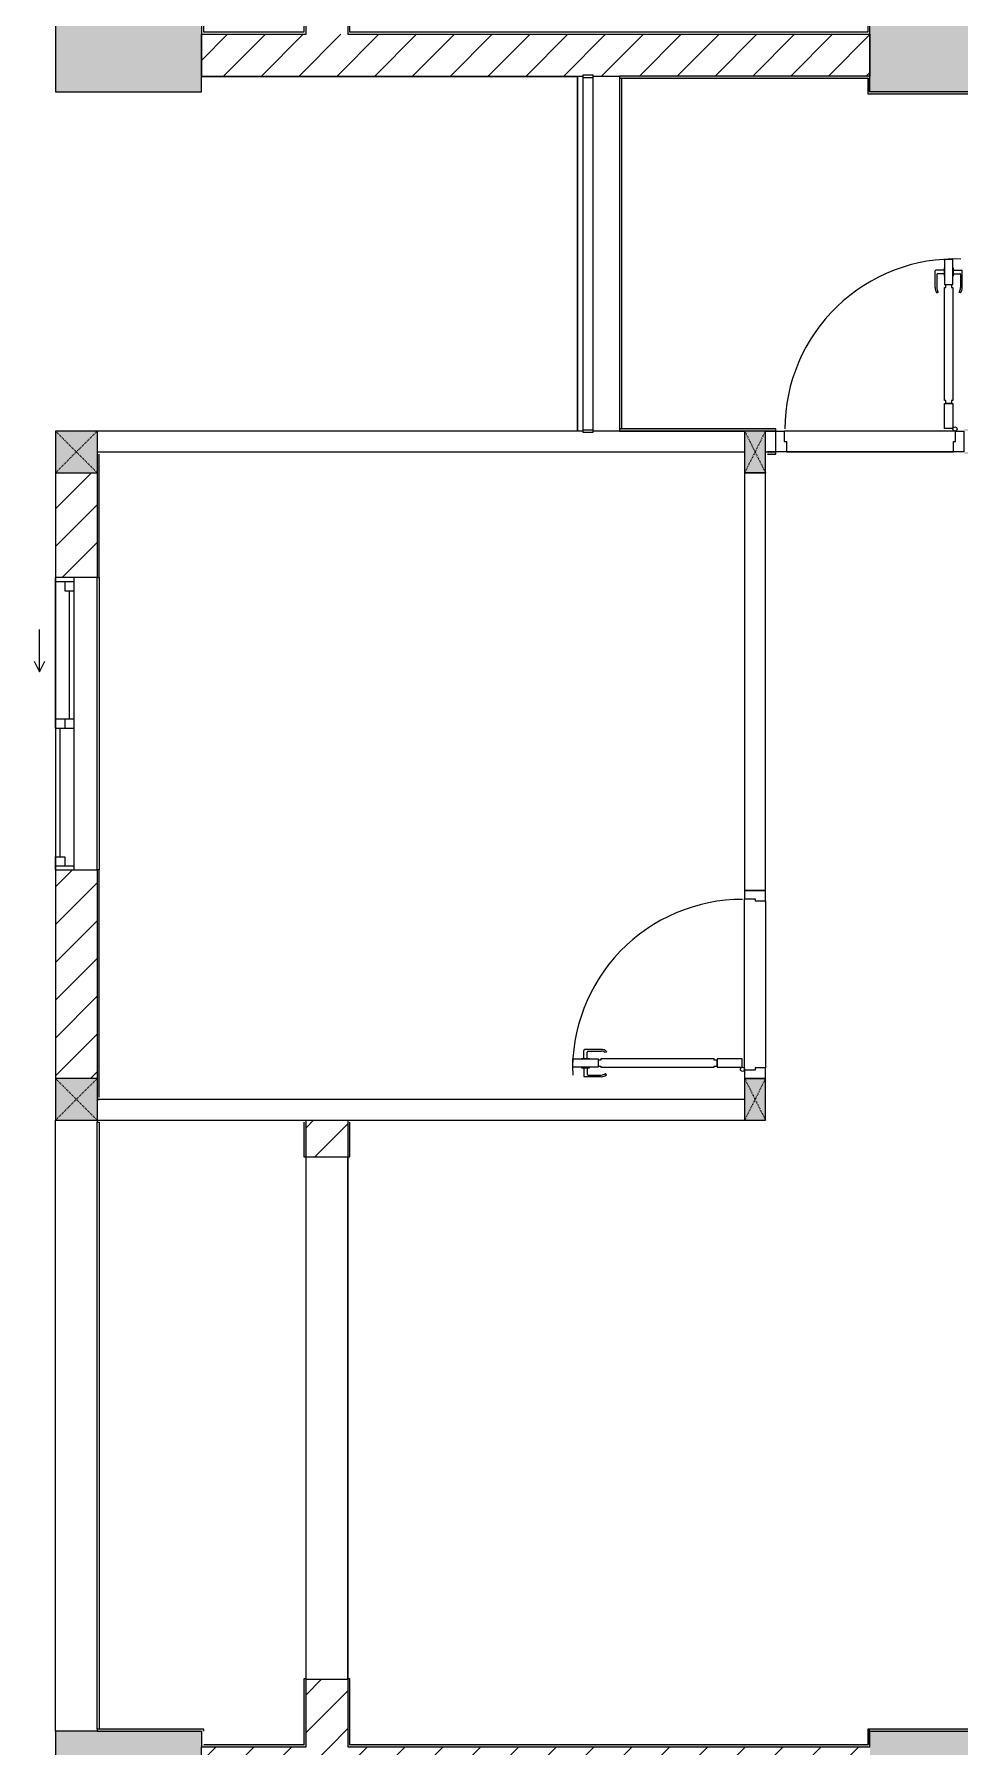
# Model space of a CAD drawing. Header units: millimetres. Extents: x 50254 to 245170, y 481 to 78637.
# Drawn here: x 151367 to 155798, y 45437 to 53637 of the extents above; entities that cross this region are included whole.
import ezdxf

# ---------------------------------------------------------------- set-up
doc = ezdxf.new("R2010")
doc.units = ezdxf.units.MM
doc.linetypes.add('IMPORT-Dash _2_', pattern=[6, 3, -3])
for name, color, linetype, lineweight in [('A-DETL-GENF-7', 53, 'Continuous', 9), ('A-DOOR-5', 53, 'Continuous', 9), ('A-FLOR-1-1', 53, 'Continuous', 9), ('A-FLOR-4', 53, 'Continuous', 9), ('A-FLOR-HRAL-5', 53, 'Continuous', 9), ('A-GLAZ-5', 53, 'Continuous', 9), ('A-WALL-1-1', 53, 'Continuous', 9), ('A-WALL-7', 53, 'Continuous', 9), ('A-WALL-PATT-3', 53, 'Continuous', 9), ('A-WALL-PATT-4', 130, 'Continuous', 9), ('A_1404_dwg-1', 53, 'Continuous', 9), ('I-WALL-1-1', 53, 'Continuous', 9), ('I-WALL-2', 53, 'Continuous', 9), ('S-COLS-1', 130, 'Continuous', 9), ('S-COLS-10', 130, 'IMPORT-Dash _2_', 9), ('S-COLS-2-1', 53, 'Continuous', 9), ('S-COLS-4-1', 53, 'Continuous', 9), ('S-COLS-9', 53, 'Continuous', 9), ('S-COLS-HDLN-2', 53, 'IMPORT-Dash _2_', 9)]:
    doc.layers.add(name, color=color, linetype=linetype, lineweight=lineweight)
pattern_1 = [(45, (0, 0), (-90.50967, 90.50967), [])]

# ---------------------------------------------------------------- blocks, each defined once
blk = doc.blocks.new('A_1404_dwg_NCV_TKTC_KET CAU_rvt-1-TKTC_MB HOÀN THIỆN SÀN TẦNG 3-4-4819833-KeyPlan-CH1')
at = {"layer": 'S-COLS-1'}
for points in [[(34352.6, 53361.9), (34352.6, 53711.9), (33652.6, 53711.9), (33652.6, 53361.9), (33852.6, 53361.9)], [(38042.6, 53361.9), (38852.6, 53361.9), (38852.6, 53711.9), (37552.6, 53711.9), (37552.6, 53361.9)], [(33652.6, 45161.9), (34352.6, 45161.9), (34352.6, 45511.9), (33652.6, 45511.9), (33652.6, 45236.9)], [(38042.6, 45161.9), (38852.6, 45161.9), (38852.6, 45511.9), (37552.6, 45511.9), (37552.6, 45161.9)]]:
    blk.add_hatch(color=256, dxfattribs=at).paths.add_polyline_path(points)
at = {"layer": 'A-FLOR-1-1'}
for p, q in [((34353.5, 53435.3), (36152.6, 53435.3)), ((36152.5, 53435.3), (36152.5, 51736.9))]:
    blk.add_line(p, q, dxfattribs=at)
at = {"layer": 'S-COLS-2-1'}
blk.add_line((37552.6, 53636.9), (37552.6, 53436.9), dxfattribs=at)
at = {"layer": 'S-COLS-2-1', "flags": 128}
for points in [[(33852.6, 53711.9), (33652.6, 53711.9), (33652.6, 53361.9), (34352.6, 53361.9), (34352.6, 53636.9)], [(33852.6, 45511.9), (33652.6, 45511.9), (33652.6, 45161.9), (34352.6, 45161.9), (34352.6, 45436.9)]]:
    blk.add_lwpolyline(points, dxfattribs=at)
blk = doc.blocks.new('A_1404_dwg_DOOR_CW_01 CANH MO-PANEL KINH - DIW_01-900x2200-CỬA GỖ VÂN LAMINATE-553393-TKTC_MB HOÀN THIỆN SÀN TẦNG 3-4-4819840-KeyPlan-CH1')
at = {"layer": 'A-DETL-GENF-7'}
for p, q in [((46582.1, 38482.4), (46582.1, 38521.4)), ((46665.6, 38525.4), (46586.1, 38525.4)), ((46599.1, 38482.4), (46599.1, 38513.4)), ((46603.1, 38517.4), (46665.6, 38517.4)), ((46691.4, 38517.2), (46686.8, 38510.7)), ((46582.1, 38438.4), (46582.1, 38399.4)), ((46665.6, 38395.4), (46586.1, 38395.4)), ((46599.1, 38438.4), (46599.1, 38407.4)), ((46603.1, 38403.4), (46665.6, 38403.4)), ((46691.4, 38403.5), (46686.8, 38410.1))]:
    blk.add_line(p, q, dxfattribs=at)
at = {"layer": 'A-DETL-GENF-7', "flags": 128}
for points in [[(46530.6, 38440.4), (46530.6, 38480.4), (46650.6, 38480.4), (46650.6, 38440.4)], [(46610.3, 38482.4), (46610.3, 38480.4), (46570.8, 38480.4), (46570.8, 38482.4)], [(47206.6, 38474.4), (47206.6, 38480.4), (46664.6, 38480.4), (46664.6, 38474.4), (46650.6, 38474.4), (46650.6, 38446.4), (46664.6, 38446.4), (46664.6, 38440.4), (47206.6, 38440.4), (47206.6, 38446.4), (47220.6, 38446.4), (47220.6, 38474.4)], [(47220.6, 38480.4), (47220.6, 38440.4), (47340.6, 38440.4), (47340.6, 38480.4)], [(46610.3, 38438.4), (46610.3, 38440.4), (46570.8, 38440.4), (46570.8, 38438.4)]]:
    blk.add_lwpolyline(points, close=True, dxfattribs=at)
at = {"layer": 'A-DETL-GENF-7'}
blk.add_circle((47342.6, 38430.4), 10, dxfattribs=at)
for centre, radius, start, end in [((47342.6, 38430.4), 814, 90, 182), ((46586.1, 38521.4), 4, 90, 180), ((46603.1, 38513.4), 4, 90, 180), ((46665.6, 38480.4), 45, 55, 90), ((46665.6, 38480.4), 37, 55, 90), ((46586.1, 38399.4), 4, 180, 270), ((46603.1, 38407.4), 4, 180, 270), ((46665.6, 38440.4), 37, 270, 305), ((46665.6, 38440.4), 45, 270, 305)]:
    blk.add_arc(centre, radius, start, end, dxfattribs=at)
at = {"layer": 'A-DOOR-5'}
blk.add_line((47352.6, 38430.4), (47352.6, 38455.4), dxfattribs=at)
at = {"layer": 'A-DOOR-5', "flags": 128}
for points in [[(47452.6, 39237.4), (47452.6, 39287.4), (47352.6, 39287.4), (47352.6, 39247.4), (47402.6, 39247.4), (47402.6, 39237.4)], [(47452.6, 38387.4), (47452.6, 38437.4), (47402.6, 38437.4), (47402.6, 38427.4), (47352.6, 38427.4), (47352.6, 38387.4)]]:
    blk.add_lwpolyline(points, close=True, dxfattribs=at)
blk = doc.blocks.new('A_1404_dwg_Railing - 50 x 10mm-901205-TKTC_MB HOÀN THIỆN SÀN TẦNG 3-4-4819861-KeyPlan-CH1')
at = {"layer": 'A-FLOR-HRAL-5', "flags": 128}
blk.add_lwpolyline([(107527.5, 69769), (107477.5, 69769), (107477.5, 69759), (107527.5, 69759)], close=True, dxfattribs=at)
blk = doc.blocks.new('A_1404_dwg_Railing - Railing-883902-TKTC_MB HOÀN THIỆN SÀN TẦNG 3-4-4819902-KeyPlan-CH1')
at = {"layer": 'A-FLOR-HRAL-5'}
for p, q in [((36177.6, 53430.3), (36177.6, 51741.5)), ((36227.6, 51741.5), (36227.6, 53430.3))]:
    blk.add_line(p, q, dxfattribs=at)
for p in [(-71299.9, -16328.7), (-71299.9, -18027.5)]:
    blk.add_blockref('A_1404_dwg_Railing - 50 x 10mm-901205-TKTC_MB HOÀN THIỆN SÀN TẦNG 3-4-4819861-KeyPlan-CH1', p)
blk = doc.blocks.new('A_1404_dwg_G1_SOF - BO TRU - 100x200-745959-TKTC_MB HOÀN THIỆN SÀN TẦNG 3-4-4819847-KeyPlan-CH1')
at = {"layer": 'S-COLS-1'}
blk.add_hatch(color=256, dxfattribs=at).paths.add_polyline_path([(111052.6, 40036.9), (111052.6, 40236.9), (110952.6, 40236.9), (110952.6, 40036.9)])
at = {"layer": 'S-COLS-9', "flags": 128}
blk.add_lwpolyline([(110952.6, 40036.9), (111052.6, 40036.9), (111052.6, 40236.9), (110952.6, 40236.9)], close=True, dxfattribs=at)
at = {"layer": 'S-COLS-HDLN-2'}
for p, q in [((110952.6, 40036.9), (111052.6, 40236.9)), ((111052.6, 40036.9), (110952.6, 40236.9))]:
    blk.add_line(p, q, dxfattribs=at)
blk = doc.blocks.new('A_1404_dwg_DOOR_CW_01 CANH MO-PANEL KINH - DIG_01-900x2200-CỬA NHÔM KÍNH-901215-TKTC_MB HOÀN THIỆN SÀN TẦNG 3-4-4819898-KeyPlan-CH1')
at = {"layer": 'A-DETL-GENF-7'}
for p, q in [((37864.6, 68823.9), (37864.6, 68903.4)), ((37907.6, 68907.4), (37868.6, 68907.4)), ((37872.6, 68886.4), (37872.6, 68823.9)), ((37907.6, 68890.4), (37876.6, 68890.4)), ((37951.6, 68907.4), (37990.6, 68907.4)), ((37951.6, 68890.4), (37982.6, 68890.4)), ((37986.6, 68886.4), (37986.6, 68823.9)), ((37994.6, 68823.9), (37994.6, 68903.4)), ((37872.7, 68798.1), (37879.3, 68802.7)), ((37986.4, 68798.1), (37979.9, 68802.7))]:
    blk.add_line(p, q, dxfattribs=at)
at = {"layer": 'A-DETL-GENF-7', "flags": 128}
for points in [[(37907.6, 68879.2), (37909.6, 68879.2), (37909.6, 68918.7), (37907.6, 68918.7)], [(37949.6, 68958.9), (37909.6, 68958.9), (37909.6, 68838.9), (37949.6, 68838.9)], [(37951.6, 68879.2), (37949.6, 68879.2), (37949.6, 68918.7), (37951.6, 68918.7)], [(37915.6, 68282.9), (37909.6, 68282.9), (37909.6, 68824.9), (37915.6, 68824.9), (37915.6, 68838.9), (37943.6, 68838.9), (37943.6, 68824.9), (37949.6, 68824.9), (37949.6, 68282.9), (37943.6, 68282.9), (37943.6, 68268.9), (37915.6, 68268.9)], [(37909.6, 68268.9), (37949.6, 68268.9), (37949.6, 68148.9), (37909.6, 68148.9)]]:
    blk.add_lwpolyline(points, close=True, dxfattribs=at)
at = {"layer": 'A-DETL-GENF-7'}
blk.add_circle((37959.6, 68146.9), 10, dxfattribs=at)
for centre, radius, start, end in [((37959.6, 68146.9), 814, 88, 180), ((37868.6, 68903.4), 4, 90, 180), ((37876.6, 68886.4), 4, 90, 180), ((37982.6, 68886.4), 4, 0, 90), ((37990.6, 68903.4), 4, 0, 90), ((37909.6, 68823.9), 45, 180, 215), ((37909.6, 68823.9), 37, 180, 215), ((37949.6, 68823.9), 37, 325, 0), ((37949.6, 68823.9), 45, 325, 0)]:
    blk.add_arc(centre, radius, start, end, dxfattribs=at)
at = {"layer": 'A-DOOR-5'}
blk.add_line((37959.6, 68136.9), (37934.6, 68136.9), dxfattribs=at)
at = {"layer": 'A-DOOR-5', "flags": 128}
for points in [[(37102.6, 68036.9), (37102.6, 68136.9), (37142.6, 68136.9), (37142.6, 68086.9), (37152.6, 68086.9), (37152.6, 68036.9)], [(37952.6, 68036.9), (37952.6, 68086.9), (37962.6, 68086.9), (37962.6, 68136.9), (38002.6, 68136.9), (38002.6, 68036.9)]]:
    blk.add_lwpolyline(points, close=True, dxfattribs=at)
blk = doc.blocks.new('A_1404_dwg_NCV_TKTC_TANG 3 - 4_rvt-1-TKTC_MB HOÀN THIỆN SÀN TẦNG 3-4-4819943-KeyPlan-CH1')
at = {"layer": 'A-WALL-PATT-4'}
for points in [[(36476.9, 53426.9), (37552.6, 53426.9), (37552.6, 53436.9), (36352.6, 53436.9), (36352.6, 53426.9)], [(37552.6, 53361.9), (37552.6, 53426.9), (37542.6, 53426.9), (37542.6, 53361.9)], [(37552.6, 53351.9), (38042.6, 53351.9), (38042.6, 53361.9), (37542.6, 53361.9), (37542.6, 53351.9)], [(34362.6, 45511.9), (34362.6, 45521.9), (33852.6, 45521.9), (33852.6, 45511.9), (34352.6, 45511.9)], [(37542.6, 45446.9), (37552.6, 45446.9), (37552.6, 45521.9), (37542.6, 45521.9), (37542.6, 45511.9)], [(38077, 45511.9), (38862.6, 45511.9), (38862.6, 45521.9), (37552.6, 45521.9), (37552.6, 45511.9), (38052.6, 45511.9)], [(34842.6, 45436.9), (34842.6, 45446.9), (34352.6, 45446.9), (34353.5, 45436.9)], [(35062.6, 45436.9), (37552.6, 45436.9), (37552.6, 45446.9), (35052.6, 45446.9), (35052.6, 45436.9)]]:
    blk.add_hatch(color=256, dxfattribs=at).paths.add_polyline_path(points)
h = blk.add_hatch(color=256, dxfattribs=at)
h.paths.add_polyline_path([(36476.9, 51736.9), (37102.6, 51736.9), (37102.6, 51746.9), (36352.6, 51746.9), (36352.6, 51736.9)])
h.paths.add_polyline_path([(38002.6, 51736.9), (38052.6, 51736.9), (38052.6, 51746.9), (38002.6, 51746.9)])
h = blk.add_hatch(color=256, dxfattribs=at)
h.paths.add_polyline_path([(33862.6, 48536.9), (33862.6, 49635.3), (33852.6, 49635.3), (33852.6, 48536.9)])
h.paths.add_polyline_path([(33862.6, 51035.3), (33862.6, 51626.9), (33852.6, 51626.9), (33852.6, 51035.3)])
h = blk.add_hatch(color=256, dxfattribs=at)
h.paths.add_polyline_path([(38002.6, 51626.9), (38042.6, 51626.9), (38042.6, 51636.9), (38002.6, 51636.9)])
h.paths.add_polyline_path([(37102.6, 51626.9), (37102.6, 51636.9), (37062.2, 51636.9), (37062.2, 51626.9)])
h = blk.add_hatch(color=256, dxfattribs=at)
h.paths.add_polyline_path([(34852.6, 45436.9), (34852.6, 45762.4), (34842.6, 45760.3), (34842.6, 45436.9)])
h.paths.add_polyline_path([(34842.6, 48262.4), (34852.6, 48262.4), (34852.6, 48426.9), (34842.6, 48426.9)])
h = blk.add_hatch(color=256, dxfattribs=at)
h.paths.add_polyline_path([(35052.6, 45446.9), (35062.6, 45446.9), (35062.6, 45762.4), (35052.6, 45760.3)])
h.paths.add_polyline_path([(35062.6, 48262.4), (35062.6, 48426.9), (35052.6, 48426.9), (35052.6, 48262.4)])
at = {"layer": 'A-FLOR-4'}
for p, q in [((37962.6, 51736.9), (37142.6, 51736.9)), ((33852.6, 51636.9), (33852.6, 51626.9)), ((36952.6, 48677.3), (36952.6, 49497.3)), ((37052.6, 49487.3), (37052.6, 48687.3)), ((33852.6, 48436.9), (33852.6, 48426.9)), ((34852.6, 48426.9), (34852.6, 48436.9)), ((35052.6, 48436.9), (35052.6, 48426.9)), ((34852.6, 45760.3), (35052.6, 45760.3)), ((34352.6, 45511.9), (34352.6, 45446.9))]:
    blk.add_line(p, q, dxfattribs=at)
at = {"layer": 'A-FLOR-4', "flags": 128}
blk.add_lwpolyline([(37952.6, 51636.9), (37152.6, 51636.9)], close=True, dxfattribs=at)
for points in [[(34852.6, 45762.4), (34852.6, 48260.3), (34852.6, 48262.4)], [(35052.6, 48262.4), (35052.6, 45762.4), (35052.6, 48260.3), (34852.6, 48260.3)]]:
    blk.add_lwpolyline(points, dxfattribs=at)
at = {"layer": 'A-WALL-1-1'}
for p, q in [((33852.6, 51736.9), (33852.6, 51636.9)), ((36177.6, 51736.9), (33852.6, 51736.9)), ((36952.6, 51736.9), (36227.6, 51736.9)), ((37102.6, 51636.9), (37102.6, 51736.9)), ((33852.6, 51636.9), (36952.6, 51636.9)), ((37052.6, 51636.9), (37062.2, 51636.9)), ((37052.2, 51536.5), (36952.6, 51536.5)), ((36952.6, 49537.3), (37052.6, 49537.3)), ((37052.6, 48637.3), (36952.6, 48637.3)), ((33852.6, 48536.9), (33852.6, 48436.9)), ((36952.6, 48536.9), (33852.6, 48536.9)), ((33852.6, 48436.9), (36952.6, 48436.9))]:
    blk.add_line(p, q, dxfattribs=at)
at = {"layer": 'A-WALL-7'}
for p, q in [((36227.6, 53436.9), (36352.6, 53436.9)), ((36352.6, 53426.9), (36352.6, 51746.9)), ((37102.6, 51736.9), (37052.6, 51736.9)), ((37062.2, 51636.9), (37102.6, 51636.9)), ((36952.6, 51536.5), (36952.6, 49537.3)), ((36952.6, 48677.3), (36952.6, 49497.3)), ((37052.6, 49487.3), (37052.6, 48687.3))]:
    blk.add_line(p, q, dxfattribs=at)
at = {"layer": 'A-WALL-7', "flags": 128}
for points in [[(36152.6, 51736.9), (36152.6, 53436.9), (36177.6, 53436.9)], [(37052.6, 49537.3), (37052.6, 51536.5), (37052.2, 51536.5)]]:
    blk.add_lwpolyline(points, dxfattribs=at)
at = {"layer": 'I-WALL-1-1'}
for p, q in [((33852.6, 51626.9), (33852.6, 51536.9)), ((33852.6, 48636.9), (33852.6, 48536.9)), ((33852.6, 48536.9), (33862.6, 48536.9))]:
    blk.add_line(p, q, dxfattribs=at)
at = {"layer": 'I-WALL-1-1', "flags": 128}
for points in [[(38862.6, 53646.9), (38862.6, 53711.9), (38862.6, 53721.9), (37552.6, 53721.9), (37542.6, 53721.9), (37542.6, 53646.9), (35062.6, 53646.9), (35062.6, 53962.4), (35052.6, 53962.4), (35052.6, 53646.9), (35052.6, 53636.9), (37552.6, 53636.9), (37552.6, 53646.9), (37552.6, 53711.9), (38852.6, 53711.9), (38852.6, 53636.9), (38862.6, 53636.9), (41842.6, 53636.9), (41852.6, 53636.9), (41852.6, 55396.9), (41842.6, 55396.9), (41842.6, 53646.9)], [(34362.6, 53711.9), (34362.6, 53721.9), (33852.6, 53721.9), (33852.6, 53711.9), (34352.6, 53711.9), (34352.6, 53646.9), (34352.6, 53636.9), (34842.6, 53636.9), (34852.6, 53636.9), (34852.6, 53962.4), (34842.6, 53962.4), (34842.6, 53646.9), (34362.6, 53646.9)], [(38862.6, 45446.9), (38862.6, 45511.9), (38862.6, 45521.9), (37552.6, 45521.9), (37542.6, 45521.9), (37542.6, 45446.9), (35062.6, 45446.9), (35062.6, 45762.4), (35052.6, 45762.4), (35052.6, 45446.9), (35052.6, 45436.9), (37552.6, 45436.9), (37552.6, 45446.9), (37552.6, 45511.9), (38852.6, 45511.9), (38852.6, 45436.9), (38862.6, 45436.9), (41842.6, 45436.9), (41852.6, 45436.9), (41852.6, 45587.4), (41842.6, 45587.4), (41842.6, 45446.9)]]:
    blk.add_lwpolyline(points, close=True, dxfattribs=at)
for points in [[(38052.6, 53361.9), (38042.6, 53361.9), (37552.6, 53361.9), (37552.6, 53426.9), (37552.6, 53436.9), (36352.6, 53436.9), (36352.6, 53426.9), (37542.6, 53426.9), (37542.6, 53361.9), (37542.6, 53351.9), (38042.6, 53351.9), (38042.6, 53236.9), (38052.6, 53236.9)], [(37102.6, 51736.9), (37102.6, 51746.9), (36352.6, 51746.9), (36352.6, 51736.9), (36952.6, 51736.9)], [(33852.6, 51536.9), (33852.6, 51035.3), (33862.6, 51035.3), (33862.6, 51626.9)], [(37062.2, 51626.9), (37102.6, 51626.9), (37102.6, 51636.9)], [(33862.6, 48546.9), (33862.6, 49635.3), (33852.6, 49635.3), (33852.6, 48636.9)], [(34842.6, 48426.9), (34842.6, 48262.4), (34852.6, 48262.4), (34852.6, 48426.9)], [(35052.6, 48426.9), (35052.6, 48262.4), (35062.6, 48262.4), (35062.6, 48426.9)], [(34352.6, 45446.9), (34352.6, 45436.9), (34842.6, 45436.9), (34852.6, 45436.9), (34852.6, 45762.4), (34842.6, 45762.4), (34842.6, 45446.9), (34362.6, 45446.9)], [(34362.6, 45511.9), (34362.6, 45521.9), (33852.6, 45521.9), (33852.6, 45511.9), (34352.6, 45511.9)]]:
    blk.add_lwpolyline(points, dxfattribs=at)
at = {"layer": 'I-WALL-2'}
for p, q in [((36362.6, 53426.9), (36362.6, 51746.9)), ((37052.6, 51736.9), (37102.6, 51736.9)), ((37102.6, 51636.9), (37062.2, 51636.9)), ((33852.6, 49635.3), (33852.6, 51035.3)), ((33862.6, 51035.3), (33862.6, 49635.3))]:
    blk.add_line(p, q, dxfattribs=at)
at = {"layer": 'I-WALL-2', "flags": 128}
blk.add_lwpolyline([(33852.6, 45521.9), (33852.6, 48426.9), (33862.6, 48426.9), (33862.6, 45521.9)], dxfattribs=at)
for name, p in [('A_1404_dwg_Railing - Railing-883902-TKTC_MB HOÀN THIỆN SÀN TẦNG 3-4-4819902-KeyPlan-CH1', (0, 0)), ('A_1404_dwg_DOOR_CW_01 CANH MO-PANEL KINH - DIG_01-900x2200-CỬA NHÔM KÍNH-901215-TKTC_MB HOÀN THIỆN SÀN TẦNG 3-4-4819898-KeyPlan-CH1', (0, -16400)), ('A_1404_dwg_DOOR_CW_01 CANH MO-PANEL KINH - DIW_01-900x2200-CỬA GỖ VÂN LAMINATE-553393-TKTC_MB HOÀN THIỆN SÀN TẦNG 3-4-4819840-KeyPlan-CH1', (-10400, 10250))]:
    blk.add_blockref(name, p)
at = {"rotation": 180}
for p in [(148005.1, 91773.9), (148005.1, 88673.9)]:
    blk.add_blockref('A_1404_dwg_G1_SOF - BO TRU - 100x200-745959-TKTC_MB HOÀN THIỆN SÀN TẦNG 3-4-4819847-KeyPlan-CH1', p, dxfattribs=at)
blk = doc.blocks.new('A_1404_dwg_1_FAMILY RVT - W01-WxH 1400x1400xmm-389822-TKTC_MB HOÀN THIỆN SÀN TẦNG 3-4-4819949-KeyPlan-CH1')
at = {"layer": 'A-GLAZ-5'}
for p, q in [((50000.9, 78313.1), (50204.1, 78313.1)), ((49052.5, 78236.9), (49052.5, 78036.9)), ((49071.5, 78236.9), (49071.5, 78148)), ((49730.3, 78236.9), (49774.7, 78236.9)), ((50433.4, 78236.9), (50433.4, 78148)), ((49116, 78214.7), (49730.3, 78214.7)), ((49774.7, 78192.5), (49730.3, 78192.5)), ((49774.7, 78170.3), (50389, 78170.3))]:
    blk.add_line(p, q, dxfattribs=at)
at = {"layer": 'A-GLAZ-5', "flags": 128}
for points in [[(50051.7, 78338.5), (50000.9, 78313.1), (50051.7, 78287.7)], [(50452.5, 78036.9), (50452.5, 78236.9), (49052.5, 78236.9), (49116, 78236.9)], [(49730.3, 78148), (49730.3, 78236.9), (49116, 78236.9), (49116, 78192.5), (49071.5, 78192.5)], [(49774.7, 78148), (49774.7, 78236.9), (50433.4, 78236.9), (50452.5, 78236.9)], [(49052.5, 78148), (49071.5, 78148), (49730.3, 78148), (49774.7, 78148), (50389, 78148), (50452.5, 78148)], [(50433.4, 78192.5), (50389, 78192.5), (50389, 78148)]]:
    blk.add_lwpolyline(points, dxfattribs=at)
blk = doc.blocks.new('A_1404_dwg_G1_SOF - BO TRU - 200x200-V8-TKTC_MB HOÀN THIỆN SÀN TẦNG 3-4-4819987-KeyPlan-CH1')
at = {"layer": 'S-COLS-10'}
blk.add_hatch(color=256, dxfattribs=at).paths.add_polyline_path([(46552.7, 71511.9), (46752.6, 71511.9), (46752.6, 71711.9), (46552.6, 71711.9), (46552.6, 71511.9)])
at = {"layer": 'S-COLS-4-1', "flags": 128}
blk.add_lwpolyline([(46752.6, 71711.9), (46552.6, 71711.9), (46552.6, 71511.9), (46752.6, 71511.9)], dxfattribs=at)
at = {"layer": 'S-COLS-HDLN-2'}
for p, q in [((46752.6, 71711.9), (46552.6, 71511.9)), ((46552.6, 71711.9), (46752.6, 71511.9))]:
    blk.add_line(p, q, dxfattribs=at)
blk = doc.blocks.new('A_1404_dwg-4819832-KeyPlan-CH1')
at = {"layer": 'A-WALL-PATT-3'}
h = blk.add_hatch(dxfattribs=at)
h.set_pattern_fill('FP_22', color=256, style=0, pattern_type=2)
h.set_pattern_definition(pattern_1)
h.paths.add_polyline_path([(37552.6, 53436.9), (37552.6, 53636.9), (34352.6, 53636.9), (34353.5, 53436.9), (36476.9, 53436.9)])
h = blk.add_hatch(dxfattribs=at)
h.set_pattern_fill('FP_22', color=256, style=0, pattern_type=2)
h.set_pattern_definition(pattern_1)
h.paths.add_polyline_path([(33852.6, 48636.9), (33852.6, 49635.3), (33652.6, 49635.3), (33652.6, 48636.9)])
h.paths.add_polyline_path([(33852.6, 51035.3), (33852.6, 51536.9), (33652.6, 51536.9), (33652.6, 51035.3)])
h = blk.add_hatch(dxfattribs=at)
h.set_pattern_fill('FP_22', color=256, style=0, pattern_type=2)
h.set_pattern_definition(pattern_1)
h.paths.add_polyline_path([(34852.6, 45436.9), (35052.6, 45436.9), (35052.6, 45760.3), (34852.6, 45760.3), (34852.6, 45446.9)])
h.paths.add_polyline_path([(35052.6, 48261.9), (35052.6, 48436.9), (34852.6, 48436.9), (34852.6, 48261.9)])
h = blk.add_hatch(dxfattribs=at)
h.set_pattern_fill('FP_22', color=256, style=0, pattern_type=2)
h.set_pattern_definition(pattern_1)
h.paths.add_polyline_path([(36227.6, 45236.9), (37552.6, 45240.3), (37552.6, 45436.9), (34352.6, 45436.9), (34353.5, 45236.9), (36227.6, 45240.3)])
at = {"layer": 'A-WALL-1-1'}
for p, q in [((34352.6, 53636.9), (34352.6, 53436.9)), ((37552.6, 53436.9), (37552.6, 53636.9)), ((34352.6, 53436.9), (36152.6, 53436.9)), ((33652.6, 51536.9), (33652.6, 51035.3)), ((33652.6, 49635.3), (33652.6, 48636.9)), ((34852.6, 48261.9), (35052.6, 48261.9))]:
    blk.add_line(p, q, dxfattribs=at)
at = {"layer": 'A-WALL-7'}
blk.add_line((33652.6, 45511.9), (33652.6, 48436.9), dxfattribs=at)
for name, p in [('A_1404_dwg_NCV_TKTC_KET CAU_rvt-1-TKTC_MB HOÀN THIỆN SÀN TẦNG 3-4-4819833-KeyPlan-CH1', (0, 0)), ('A_1404_dwg_NCV_TKTC_TANG 3 - 4_rvt-1-TKTC_MB HOÀN THIỆN SÀN TẦNG 3-4-4819943-KeyPlan-CH1', (0, 0)), ('A_1404_dwg_G1_SOF - BO TRU - 200x200-V8-TKTC_MB HOÀN THIỆN SÀN TẦNG 3-4-4819987-KeyPlan-CH1', (-12900, -19975)), ('A_1404_dwg_G1_SOF - BO TRU - 200x200-V8-TKTC_MB HOÀN THIỆN SÀN TẦNG 3-4-4819987-KeyPlan-CH1', (-12900, -23075))]:
    blk.add_blockref(name, p)
at = {"rotation": 89.9999999999999}
blk.add_blockref('A_1404_dwg_1_FAMILY RVT - W01-WxH 1400x1400xmm-389822-TKTC_MB HOÀN THIỆN SÀN TẦNG 3-4-4819949-KeyPlan-CH1', (111889.5, 582.8), dxfattribs=at)

msp = doc.modelspace()

# ---------------------------------------------------------------- block references
at = {"layer": 'A_1404_dwg-1'}
msp.add_blockref('A_1404_dwg-4819832-KeyPlan-CH1', (117815.8, 0), dxfattribs=at)

doc.saveas('drawing.dxf')
